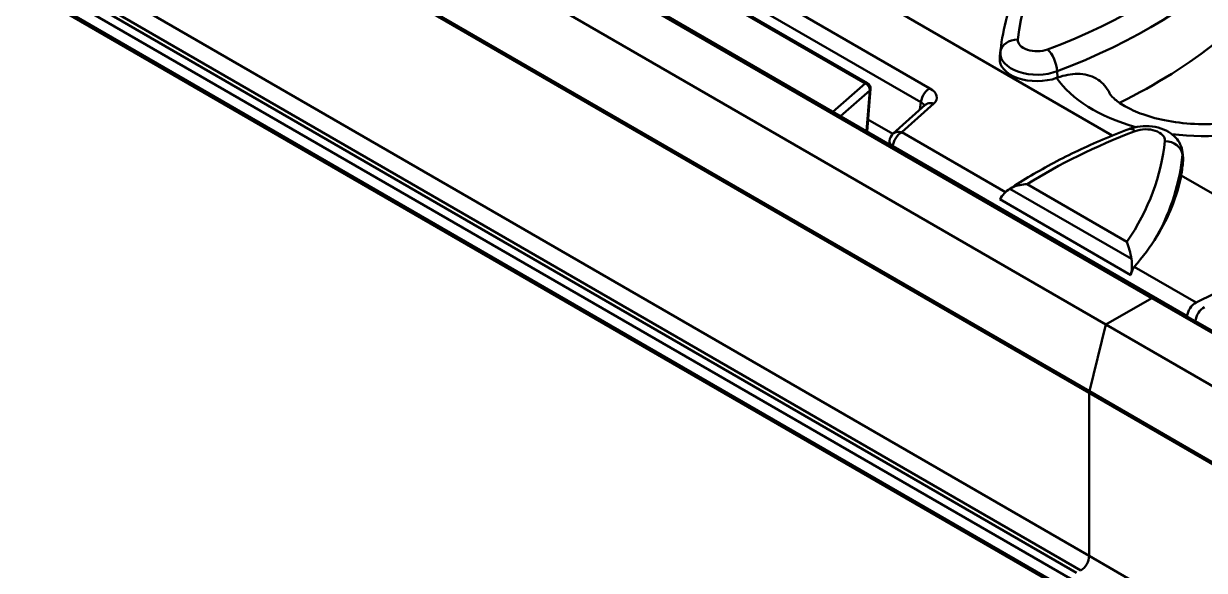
# Model space of a CAD drawing. Header units: millimetres. Extents: x 0 to 2219, y -32 to 1188.
# Drawn here: x 154.89 to 194.95, y 193.83 to 212.36 of the extents above; entities that cross this region are included whole.
import ezdxf

# ---------------------------------------------------------------- set-up
doc = ezdxf.new("R2010")
doc.units = ezdxf.units.MM
doc.header["$LTSCALE"] = 2
doc.layers.add('Sichtbar (ISO)', color=7, linetype='Continuous', lineweight=50)
doc.layers.add('Sichtbar schmal (ISO)', color=7, linetype='Continuous', lineweight=50)

msp = doc.modelspace()

# ---------------------------------------------------------------- linework, layer by layer
at = {"layer": 'Sichtbar (ISO)'}
for p, q in [((193.2583, 203.0704), (51.837, 284.72)), ((50.1813, 283.812), (191.6027, 202.1623)), ((49.0914, 274.6433), (190.5127, 192.9936)), ((183.5208, 210.3389), (175.034, 215.2388)), ((181.4797, 214.5388), (191.8225, 208.5673)), ((188.0322, 211.4577), (188.0102, 211.2525)), ((183.5014, 208.7035), (183.6202, 210.1494)), ((185.4781, 209.6089), (184.3932, 208.6377)), ((183.5345, 209.1067), (184.3757, 208.621)), ((184.2635, 208.3922), (184.2476, 208.2727)), ((194.2028, 208.0016), (194.2249, 207.7964)), ((194.1591, 207.2183), (198.4211, 204.7577)), ((198.4211, 204.7577), (194.6639, 202.9141)), ((191.6027, 202.1623), (193.1583, 203.0605)), ((193.1583, 203.0605), (191.6027, 202.1623)), ((334.6797, 121.4207), (193.2583, 203.0704)), ((194.3609, 202.442), (194.3603, 202.4341)), ((191.0443, 199.9054), (191.6027, 202.1623)), ((191.6027, 202.1623), (191.0443, 199.9054)), ((191.6027, 202.1623), (333.024, 120.5126)), ((194.6432, 202.2708), (194.6438, 202.2787)), ((191.037, 194.3239), (191.037, 199.8496)), ((191.037, 199.8496), (191.037, 194.3239))]:
    msp.add_line(p, q, dxfattribs=at)
for centre, radius, start, end in [((183.4208, 210.1657), 0.2, 355.30307, 60), ((184.66, 208.3397), 0.4, 131.8371, 172.44909)]:
    msp.add_arc(centre, radius, start, end, dxfattribs=at)
for centre, major_axis, ratio, start_param, end_param in [((179.0607, 218.5155), (20.085, 0), 0.5773503, 5.4166138, 5.9067594), ((189.2714, 211.1449), (-1.27, 0), 0.5773503, 6.2270729, 8.4026559), ((207.882, 210.5413), (-19.91, 0), 0.5773503, 6.221282, 6.2270729), ((188.7631, 210.5828), (-1.9176, -0.4011), 0.1888497, 2.187367, 2.2094698), ((174.3467, 208.3546), (19.91, 0), 0.5773503, 6.1841724, 6.2270729), ((192.9573, 207.7511), (1.27, 0), 0.5773503, 6.2270729, 6.3450887), ((174.4387, 209.1732), (-19.8175, 1.2), 0.5326124, 2.8667532, 3.069717), ((183.7344, 207.6791), (10.415, 0.4489), 0.6796, 5.6948528, 5.8557828), ((193.1583, 202.8972), (0.1, 0.1732), 0.5773503, 0, 0.7853982), ((193.1583, 202.8972), (0.1, 0.1732), 0.5773503, 0, 0.7853982), ((194.6427, 202.5762), (-0.2, -0.3464), 0.5773503, 3.8520634, 5.4105207), ((194.9255, 202.4129), (0.2, 0.3464), 0.5773503, 0.7104707, 2.268928), ((191.1784, 199.9313), (0.1, 0.1732), 0.5773503, 2.0344439, 2.3561945), ((191.1784, 199.9313), (-0.1, -0.1732), 0.5773503, 5.1760366, 5.4977871), ((190.7542, 194.1606), (0.2, 0.3464), 0.5773503, 3.9269908, 5.4977871), ((190.7542, 194.1606), (-0.2, -0.3464), 0.5773503, 0.7853982, 2.3561945)]:
    msp.add_ellipse(centre, major_axis=major_axis, ratio=ratio, start_param=start_param, end_param=end_param, dxfattribs=at)
for points, knots in [([(197.103, 220.5835), (196.0782, 220.1961), (195.1133, 219.7526), (193.335, 218.7659), (192.5216, 218.2227), (191.0744, 217.0508), (190.4404, 216.4221), (189.3769, 215.0958), (188.9473, 214.3979), (188.3151, 212.9549), (188.1129, 212.2098), (188.0322, 211.4577)], [2.93590568, 2.93590568, 2.93590568, 2.93590568, 3.12174204, 3.12174204, 3.30757839, 3.30757839, 3.49341475, 3.49341475, 3.67925111, 3.67925111, 3.86508746, 3.86508746, 3.86508746, 3.86508746]), ([(191.7368, 209.9859), (191.7228, 210.0174), (191.7077, 210.0481), (191.5912, 210.2603), (191.4506, 210.4017), (191.0968, 210.6029), (190.8815, 210.6555), (190.4305, 210.6576), (190.2004, 210.6152), (189.9671, 210.5312)], [-1.56802425, -1.56802425, -1.56802425, -1.56802425, -1.5333565, -1.5333565, -1.32040164, -1.32040164, -1.0930995, -1.0930995, -0.8840753, -0.8840753, -0.8840753, -0.8840753]), ([(191.7367, 209.9861), (191.7367, 209.9861), (191.7706, 209.9212), (191.9628, 209.7476), (192.0854, 209.6561), (192.4133, 209.4686), (192.6206, 209.3726), (193.1139, 209.1972), (193.404, 209.1195), (194.0414, 209.0027), (194.3907, 208.9659), (195.1049, 208.9454), (195.4697, 208.9629), (196.163, 209.0498), (196.4917, 209.1187), (197.0665, 209.2891), (197.3154, 209.3892), (197.5685, 209.5183), (197.6159, 209.5441), (197.6604, 209.5697)], [4.1990628, 4.1990628, 4.1990628, 4.1990628, 4.4955501, 4.4955501, 4.7170805, 4.7170805, 4.9459551, 4.9459551, 5.1905474, 5.1905474, 5.4480945, 5.4480945, 5.7114814, 5.7114814, 5.9721209, 5.9721209, 6.2215073, 6.2215073, 6.2831853, 6.2831853, 6.2831853, 6.2831853]), ([(192.389, 208.7897), (192.0896, 208.6765), (191.7954, 208.5586), (191.2179, 208.3134), (190.9347, 208.1862), (190.3801, 207.9229), (190.1086, 207.7867), (189.5784, 207.5057), (189.3196, 207.3609), (188.8153, 207.063), (188.5698, 206.9099), (188.3313, 206.7529)], [2.93590568, 2.93590568, 2.93590568, 2.93590568, 2.99018746, 2.99018746, 3.04446924, 3.04446924, 3.09875103, 3.09875103, 3.15303281, 3.15303281, 3.20731459, 3.20731459, 3.20731459, 3.20731459]), ([(194.2028, 208.0016), (194.1929, 208.0944), (194.1668, 208.1836), (194.0888, 208.3523), (194.0348, 208.4291), (193.9002, 208.5765), (193.8167, 208.6403), (193.6178, 208.7586), (193.4998, 208.8046), (193.2464, 208.8712), (193.1102, 208.8884), (192.8385, 208.891), (192.7031, 208.8766), (192.5095, 208.8306), (192.4488, 208.8123), (192.389, 208.7897)], [0.8473015, 0.8473015, 0.8473015, 0.8473015, 1.0461813, 1.0461813, 1.2705319, 1.2705319, 1.5560441, 1.5560441, 1.9290652, 1.9290652, 2.3395873, 2.3395873, 2.7469542, 2.7469542, 2.9359057, 2.9359057, 2.9359057, 2.9359057]), ([(188.0075, 206.407), (188.053, 206.4783), (188.1059, 206.5489), (188.2134, 206.6636), (188.2836, 206.7231), (188.3517, 206.7658)], [0.02797662, 0.02797662, 0.02797662, 0.02797662, 0.08666065, 0.08666065, 0.14739709, 0.14739709, 0.14739709, 0.14739709]), ([(188.3517, 206.7658), (188.3843, 206.7859), (188.4189, 206.8038), (188.526, 206.8513), (188.6027, 206.875), (188.7633, 206.9082), (188.8482, 206.9172), (188.9337, 206.9185), (188.9347, 206.9185), (188.9357, 206.9185)], [0.41003556, 0.41003556, 0.41003556, 0.41003556, 0.44039364, 0.44039364, 0.50087173, 0.50087173, 0.56423029, 0.56423029, 0.5649879, 0.5649879, 0.5649879, 0.5649879]), ([(192.3206, 204.9643), (192.3208, 204.9635), (192.3211, 204.9628), (192.3503, 204.8823), (192.379, 204.789), (192.4311, 204.5882), (192.4534, 204.4869), (192.4718, 204.3871)], [-0.00100067, -0.00100067, -0.00100067, -0.00100067, 0, 0, 0.1055105, 0.1055105, 0.20471718, 0.20471718, 0.20471718, 0.20471718]), ([(192.4718, 204.3871), (192.4886, 204.2927), (192.4945, 204.1824), (192.4844, 204.0101), (192.4715, 203.9232), (192.453, 203.8404)], [0.96316051, 0.96316051, 0.96316051, 0.96316051, 1.03889631, 1.03889631, 1.09898258, 1.09898258, 1.09898258, 1.09898258]), ([(192.453, 203.8404), (192.4543, 203.8459), (192.4556, 203.8513), (192.4676, 203.9015), (192.4792, 203.9443), (192.5069, 204.0247), (192.5236, 204.0621), (192.5453, 204.0955), (192.5475, 204.0987), (192.5507, 204.1032), (192.5516, 204.1046), (192.5533, 204.1069), (192.5541, 204.1079), (192.5554, 204.1097), (192.5561, 204.1106), (192.5577, 204.1126), (192.5586, 204.1138), (192.5618, 204.1177), (192.5641, 204.1204), (192.5668, 204.1235), (192.5672, 204.1239), (192.5676, 204.1244)], [-0.445779049, -0.445779049, -0.445779049, -0.445779049, -0.441406748, -0.441406748, -0.40537311, -0.40537311, -0.366389315, -0.366389315, -0.362103766, -0.362103766, -0.360230457, -0.360230457, -0.358854998, -0.358854998, -0.357588142, -0.357588142, -0.35587516, -0.35587516, -0.351694917, -0.351694917, -0.350967629, -0.350967629, -0.350967629, -0.350967629])]:
    msp.add_open_spline(points, degree=3, knots=knots, dxfattribs=at)
msp.add_open_spline([(185.4793, 209.6093), (185.479, 209.609), (185.4787, 209.6088), (185.4785, 209.6085)], degree=3, dxfattribs=at)
at = {"layer": 'Sichtbar schmal (ISO)'}
for p, q in [((51.737, 284.7101), (193.1583, 203.0605)), ((49.6156, 281.4993), (191.037, 199.8496)), ((191.0443, 199.9054), (49.6229, 281.5551)), ((49.6156, 275.9736), (191.037, 194.3239)), ((190.6127, 193.7524), (49.1914, 275.402)), ((49.3328, 275.4837), (190.7542, 193.834)), ((49.05, 275.1571), (190.4713, 193.5074)), ((190.4713, 193.0852), (49.05, 274.7348)), ((185.6346, 210.1679), (176.1192, 215.6616)), ((174.9115, 215.2555), (183.4332, 210.3355)), ((175.8162, 215.1895), (185.3316, 209.6958)), ((188.0254, 211.3913), (188.0034, 211.186)), ((189.9549, 210.7481), (189.9671, 210.5312)), ((183.4332, 210.3355), (182.3387, 209.3748)), ((182.6013, 209.2232), (183.5934, 210.094)), ((183.5934, 210.094), (183.4802, 208.7158)), ((184.6812, 208.6776), (185.766, 209.6488)), ((185.3316, 209.6958), (185.2988, 209.4485)), ((188.1993, 206.6464), (184.6812, 208.6776)), ((184.3772, 208.1979), (184.3782, 208.2055)), ((184.3782, 208.2055), (194.3609, 202.442)), ((194.2033, 207.9166), (194.2253, 207.7099)), ((188.3517, 206.7658), (192.4718, 204.3871)), ((188.9357, 206.9185), (192.3206, 204.9643)), ((188.0075, 206.407), (192.453, 203.8404)), ((194.6639, 202.9141), (192.5676, 204.1244)), ((193.1583, 203.0605), (334.5797, 121.4108)), ((194.6438, 202.2787), (204.336, 196.6828)), ((332.4656, 118.2558), (191.0443, 199.9054)), ((191.037, 199.8496), (332.4583, 118.2)), ((191.037, 194.3239), (332.4583, 112.6743))]:
    msp.add_line(p, q, dxfattribs=at)
for centre, major_axis, ratio, start_param, end_param in [((207.882, 211.1945), (-19.2902, 0), 0.5773503, 5.2921002, 6.2270729), ((179.0607, 220.8016), (19.2902, 0), 0.5773503, 5.2921002, 6.2270729), ((179.0607, 220.3544), (19.8879, 0), 0.5773503, 5.2921002, 6.2270729), ((188.6222, 211.3292), (-0.5972, 0.0581), 0.8152115, 4.7915366, 6.2750665), ((189.2714, 211.7981), (-0.6502, 0), 0.5773503, 6.2270729, 8.4336928), ((189.2714, 211.3509), (-1.2479, 0), 0.5773503, 6.2270729, 8.4336928), ((207.882, 210.7473), (-19.8879, 0), 0.5773503, 6.221282, 6.2270729), ((189.6275, 210.9941), (-0.2122, 0.5612), 0.4472624, 4.0979583, 5.5814881), ((183.4208, 210.1657), (0.1, 0.1732), 0.5773503, 0, 0.6981317), ((183.4208, 210.1657), (-0.1319, 0.1503), 0.7561082, 3.7174387, 5.3526319), ((194.9484, 211.6616), (-5.3909, 0), 0.5773503, 0.3757938, 1.1234984), ((183.4208, 210.1657), (0.1993, -0.0164), 0.6270768, 5.8080002, 6.2831853), ((185.07, 209.8914), (0.7997, -0.0514), 0.5319925, 5.801639, 7.1048027), ((184.66, 208.3397), (-0.2668, 0.298), 0.7495088, 5.3485124, 6.2831853), ((203.168, 199.4007), (19.2902, 0), 0.5773503, 2.1505075, 2.400599), ((192.6011, 208.2284), (-0.2122, 0.5612), 0.4472624, 5.5814881, 6.2831853), ((192.9573, 208.4043), (0.6502, 0), 0.5773503, 6.2270729, 8.4336928), ((194.9484, 211.6616), (5.3909, 0), 0.5773503, 4.5058998, 5.243556), ((184.66, 208.3397), (-0.3965, 0.0526), 0.5621895, 0, 0.8576504), ((184.66, 208.3397), (0.2, 0.3464), 0.5773503, 0.7104707, 2.268928), ((174.3467, 209.0078), (19.2902, 0), 0.5773503, 5.9116314, 6.2270729), ((193.6065, 207.8933), (0.5972, -0.0581), 0.8152115, 0.1664141, 1.6499439), ((174.3467, 208.5606), (19.8879, 0), 0.5773503, 5.9819394, 6.2270729), ((192.9573, 207.9571), (1.2479, 0), 0.5773503, 6.2270729, 6.3450887)]:
    msp.add_ellipse(centre, major_axis=major_axis, ratio=ratio, start_param=start_param, end_param=end_param, dxfattribs=at)
for points, knots in [([(185.3316, 209.6958), (185.3389, 209.7966), (185.4213, 210.0043), (185.5718, 210.1371), (185.6346, 210.1679)], [0, 0, 0, 0, 0.5714286, 1, 1, 1, 1]), ([(185.766, 209.6488), (185.6915, 209.6748), (185.6153, 209.6766), (185.5532, 209.6537), (185.5255, 209.6435), (185.5007, 209.6284), (185.4793, 209.6093)], [0, 0, 0, 0, 0.42857143, 0.42857143, 0.42857143, 0.61927487, 0.61927487, 0.61927487, 0.61927487])]:
    msp.add_open_spline(points, degree=3, knots=knots, dxfattribs=at)
msp.add_open_spline([(185.4471, 209.5813), (185.4353, 209.6209), (185.3986, 209.6626), (185.3316, 209.6958)], degree=3, dxfattribs=at)

doc.saveas('drawing.dxf')
